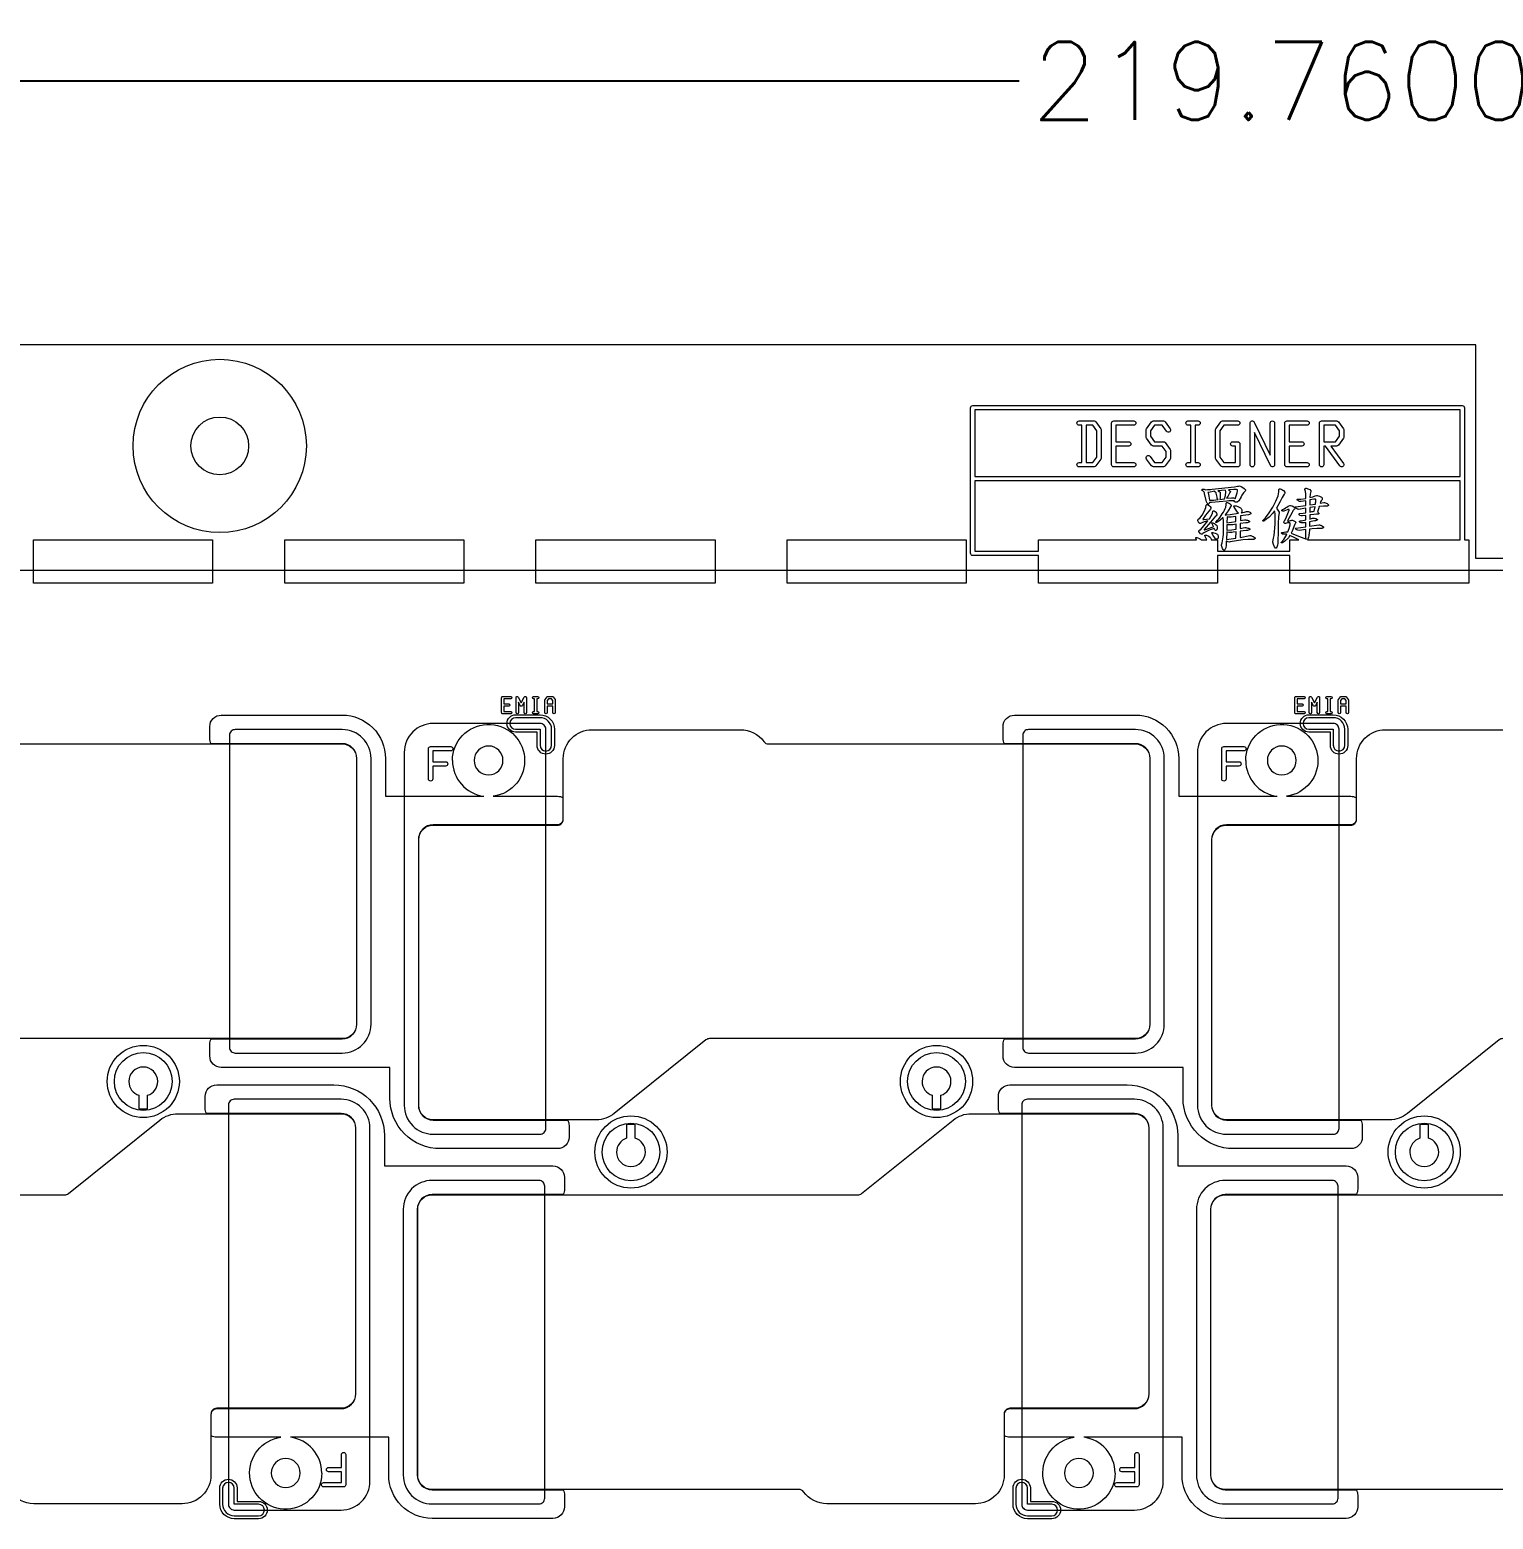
# Model space of a CAD drawing. Extents: x 2541 to 3941, y 2348 to 3338.
# Drawn here: x 2783.9 to 2834.6, y 3074.4 to 3125.9 of the extents above; entities that cross this region are included whole.
import ezdxf

# ---------------------------------------------------------------- set-up
doc = ezdxf.new("R2010")
doc.units = 0
doc.layers.get('0').update_dxf_attribs({"lineweight": 0})
doc.layers.get('Defpoints').update_dxf_attribs({"lineweight": 0})
doc.layers.add('EMI-T', color=6, linetype='Continuous', lineweight=0)
doc.layers.add('尺寸線', color=3, linetype='Continuous', lineweight=0)
doc.styles.get("Standard").update_dxf_attribs({"font": 'simplex.shx', "height": 2.7})
doc.dimstyles.get("Standard").update_dxf_attribs({"dimtxt": 6, "dimasz": 0.18, "dimexe": 0.18, "dimexo": 0.0625, "dimgap": 0.09, "dimtad": 0, "dimtih": 1, "dimtoh": 1, "dimdec": 4, "dimzin": 0, "dimdsep": 46, "dimtxsty": 'Standard', "dimcen": 0.09, "dimadec": 0, "dimazin": 0, "dimtfac": 1, "dimtdec": 4, "dimtofl": 0, "dimtmove": 0, "dimatfit": 3, "dimfxl": 0, "dimtolj": 1, "dimtzin": 0, "dimarcsym": 0})

# ---------------------------------------------------------------- blocks, each defined once
blk = doc.blocks.new('*D35')
at = {"layer": 'Defpoints', "color": 0, "linetype": 'Continuous'}
for p in [(2937.174, 3124.15), (2717.414, 3100.624), (2937.174, 3100.624)]:
    blk.add_point(p, dxfattribs=at)
at = {"layer": '尺寸線', "color": 0, "linetype": 'Continuous', "lineweight": -2}
for p, q in [((2717.414, 3100.686), (2717.414, 3124.33)), ((2717.594, 3124.15), (2818.204, 3124.15)), ((2936.994, 3124.15), (2836.384, 3124.15)), ((2937.174, 3100.686), (2937.174, 3124.33))]:
    blk.add_line(p, q, dxfattribs=at)
at = {"layer": '尺寸線', "color": 0, "linetype": 'Continuous'}
for points in [[(2717.594, 3124.18), (2717.594, 3124.12), (2717.414, 3124.15)], [(2936.994, 3124.12), (2936.994, 3124.18), (2937.174, 3124.15)]]:
    blk.add_solid(points, dxfattribs=at)
at = {"layer": '尺寸線', "color": 0, "linetype": 'Continuous', "insert": (2827.294, 3124.15), "char_height": 2.7, "attachment_point": 5}
blk.add_mtext('\\A1;219.7600', dxfattribs=at)

msp = doc.modelspace()

# ---------------------------------------------------------------- linework, layer by layer
for p, q in [((2820.44567, 3110.79012), (2820.27183, 3110.79012)), ((2824.21951, 3110.79012), (2824.04567, 3110.79012)), ((2825.3873, 3108.53579), (2825.37731, 3108.27594)), ((2801.4553, 3102.2417), (2801.38577, 3102.2417)), ((2828.9253, 3102.2417), (2828.85577, 3102.2417))]:
    msp.add_line(p, q)
at = {"linetype": 'Continuous'}
for points in [[(2859.72466, 3110.3846), (2859.72466, 3108.2646), (2859.86672, 3108.2646), (2859.86672, 3106.7646), (2853.66672, 3106.7646), (2853.66672, 3107.72034), (2851.16672, 3107.72034), (2851.16672, 3106.7646), (2844.96672, 3106.7646), (2844.96672, 3107.72034), (2842.46672, 3107.72034), (2842.46672, 3106.7646), (2836.26672, 3106.7646), (2836.26672, 3107.6146), (2834.01672, 3107.6146), (2834.01672, 3115.0146), (2712.62077, 3115.0146, -0.117594), (2712.08276, 3114.25859, -0.169419), (2712.51672, 3113.0146, -0.414214), (2710.51672, 3111.0146), (2710.51672, 3065.50792)], [(2816.51505, 3107.79634), (2816.51505, 3110.3846), (2816.51505, 3112.8357, -0.414238), (2816.59105, 3112.9117), (2833.54251, 3112.9117, -0.414238), (2833.61851, 3112.8357), (2833.61851, 3110.3846)], [(2820.27183, 3110.79012, -1), (2820.27183, 3110.94012), (2820.37067, 3110.94012), (2820.37067, 3112.23052), (2820.27183, 3112.23052, -1), (2820.27183, 3112.38052), (2820.44567, 3112.38052), (2820.79335, 3112.38052, -0.241871), (2820.85432, 3112.3492), (2821.02772, 3112.10975, -0.159337), (2821.0422, 3112.06545), (2821.0422, 3111.10519, -0.159331), (2821.02772, 3111.06089), (2820.85432, 3110.82144, -0.241867), (2820.79335, 3110.79012), (2820.44567, 3110.79012)], [(2824.04567, 3110.79012, -1), (2824.04567, 3110.94012), (2824.14451, 3110.94012), (2824.14451, 3112.23052), (2824.04567, 3112.23052, -1), (2824.04567, 3112.38052), (2824.21951, 3112.38052), (2824.39335, 3112.38052, -1), (2824.39335, 3112.23052), (2824.29451, 3112.23052), (2824.29451, 3110.94012), (2824.39335, 3110.94012, -1), (2824.39335, 3110.79012), (2824.21951, 3110.79012)], [(2826.19683, 3110.86512), (2826.19683, 3112.30524, -0.798609), (2826.33937, 3112.33812), (2826.8922, 3111.19299)], [(2826.8922, 3111.19299), (2826.8922, 3112.30552, -1), (2827.0422, 3112.30552), (2827.0422, 3110.8654, -0.798609), (2826.89965, 3110.83252), (2826.34683, 3111.97765)], [(2828.59683, 3110.86512), (2828.59683, 3111.58532), (2828.59683, 3112.30552, -0.414241), (2828.67183, 3112.38052), (2829.19335, 3112.38052, -0.241871), (2829.25432, 3112.3492), (2829.42772, 3112.10975, -0.159337), (2829.4422, 3112.06545), (2829.4422, 3111.82539, -0.159331), (2829.42772, 3111.78109), (2829.25432, 3111.54164, -0.241867), (2829.19335, 3111.51032), (2828.99258, 3111.51032)], [(2826.34683, 3111.97765), (2826.34683, 3110.86512, -1), (2826.19683, 3110.86512)], [(2828.99258, 3111.51032), (2829.42794, 3110.90911, -1), (2829.30645, 3110.82113), (2828.80739, 3111.51032), (2828.74683, 3111.51032), (2828.74683, 3110.86512, -1), (2828.59683, 3110.86512)], [(2833.61851, 3110.3846), (2833.61851, 3108.2646), (2833.76672, 3108.2646), (2833.76672, 3106.7646), (2827.56672, 3106.7646), (2827.56672, 3107.72034), (2825.06672, 3107.72034), (2825.06672, 3106.7646), (2818.86672, 3106.7646), (2818.86672, 3107.72034), (2816.59105, 3107.72034, -0.414238), (2816.51505, 3107.79634)], [(2828.25963, 3108.98354, -0.027181), (2828.38951, 3109.01481, -0.057275), (2828.50138, 3108.98956), (2828.53152, 3108.97123), (2828.53152, 3108.95136), (2828.49501, 3108.93149, -0.057261), (2828.42714, 3108.91968), (2828.25852, 3108.8872), (2828.25686, 3108.7313), (2828.57188, 3108.7854, -0.131362), (2828.67094, 3108.75448), (2828.70565, 3108.73799), (2828.74036, 3108.71222), (2828.74036, 3108.6885), (2828.71793, 3108.66993), (2828.69549, 3108.66579), (2828.68161, 3108.66065), (2828.62712, 3108.6555), (2828.50749, 3108.6555), (2828.34063, 3108.6462), (2828.25193, 3108.63679), (2828.23904, 3108.47614, -0.029994), (2828.20789, 3108.32087), (2828.18517, 3108.26675), (2828.19439, 3108.2646), (2833.46651, 3108.2646), (2833.46651, 3110.3086), (2816.66705, 3110.3086), (2816.66705, 3107.87234)], [(2824.52705, 3109.9791), (2824.52705, 3109.99991), (2824.543, 3110.01871, -0.127719), (2824.6629, 3109.99917, 0.030616), (2824.87962, 3110.01739), (2825.65096, 3110.09902), (2825.75663, 3110.1213, -0.049331), (2825.8297, 3110.12872, -0.140586), (2826.04036, 3109.99695), (2826.04036, 3109.96861), (2826.02675, 3109.94674), (2825.9689, 3109.89387), (2825.90426, 3109.80455), (2825.88385, 3109.75715), (2825.80732, 3109.60948), (2825.75288, 3109.57119), (2825.68359, 3109.57119), (2825.65003, 3109.58984), (2825.65003, 3109.61425), (2825.65156, 3109.61773)], [(2825.65156, 3109.61773, 0.041635), (2825.39387, 3109.60087), (2824.85402, 3109.55037), (2824.7982, 3109.55037), (2824.78964, 3109.55266, -0.222509), (2824.75994, 3109.50158), (2824.74127, 3109.50158), (2824.72134, 3109.51768), (2824.71138, 3109.53378, -0.190932), (2824.67902, 3109.62294), (2824.62172, 3109.87152), (2824.61174, 3109.89156), (2824.60552, 3109.91227), (2824.57314, 3109.95036), (2824.54698, 3109.96774), (2824.53701, 3109.97242), (2824.52705, 3109.9791)], [(2825.08478, 3109.65733, -0.18991), (2825.05366, 3109.74119), (2825.02201, 3109.87556), (2825.01652, 3109.8864, 0.250889), (2824.97524, 3109.9301), (2824.96975, 3109.93371), (2824.96975, 3109.94533), (2824.75549, 3109.90745), (2824.73672, 3109.90745)], [(2825.15138, 3109.66475), (2825.23328, 3109.67388), (2825.3124, 3109.68784), (2825.33858, 3109.79909, 0.031275), (2825.35479, 3109.91194), (2825.35479, 3109.93678), (2825.34547, 3109.9832), (2825.34597, 3109.98641)], [(2825.38355, 3109.70012), (2825.55773, 3109.72161, -0.159151), (2825.68176, 3109.68706), (2825.7452, 3109.89327), (2825.7588, 3109.95677), (2825.7588, 3109.98887), (2825.72151, 3110.00752), (2825.62897, 3110.00752), (2825.4465, 3109.99573)], [(2826.63487, 3108.91911), (2826.63487, 3108.92989), (2826.64707, 3108.94613), (2826.65927, 3108.95586), (2826.72433, 3109.02734), (2826.85449, 3109.19953), (2826.97855, 3109.39122), (2827.08633, 3109.59914), (2827.16563, 3109.78757), (2827.19613, 3109.92077), (2827.19613, 3110.00558), (2827.21151, 3110.02865), (2827.24057, 3110.02865, -0.069743), (2827.35167, 3109.96883), (2827.40124, 3109.91242), (2827.40124, 3109.87798), (2827.3858, 3109.85347), (2827.37036, 3109.83947), (2827.3124, 3109.73439), (2827.24288, 3109.59079), (2827.10497, 3109.35457, -0.064557), (2827.19892, 3109.22252), (2827.19892, 3109.19926), (2827.17723, 3109.06584), (2827.16909, 3108.81357), (2827.16909, 3108.61133), (2827.16039, 3108.15197), (2827.14547, 3108.08428), (2827.12106, 3108.01117), (2827.09936, 3107.98003), (2827.07089, 3107.98003), (2827.04105, 3108.01505), (2827.00444, 3108.10259), (2826.98138, 3108.17666), (2826.98138, 3108.1982), (2827.00729, 3108.3199), (2827.03319, 3108.41232), (2827.05908, 3108.80675), (2827.05908, 3109.17354), (2827.04355, 3109.27062)], [(2828.14597, 3108.28114), (2828.13558, 3108.30293), (2828.1281, 3108.34737), (2828.12309, 3108.62152), (2827.89605, 3108.58542, -0.136118), (2827.81231, 3108.61401), (2827.78904, 3108.62526), (2827.76578, 3108.64365), (2827.76578, 3108.65795), (2827.78543, 3108.66713), (2828.12309, 3108.71035), (2828.12309, 3108.85926, -0.106198), (2827.96716, 3108.85331), (2827.92831, 3108.86574), (2827.905, 3108.88283), (2827.905, 3108.90614), (2827.94152, 3108.92168), (2827.97803, 3108.92323), (2828.12309, 3108.95125), (2828.12309, 3109.10749), (2828.00639, 3109.09291), (2827.96063, 3109.09291), (2827.92419, 3109.10264), (2827.91448, 3109.11237, -0.28195), (2827.89506, 3109.16107), (2827.91044, 3109.17325), (2828.02826, 3109.18135), (2828.12309, 3109.19643), (2828.12309, 3109.36018), (2827.93332, 3109.3239, -0.21679), (2827.80264, 3109.34347), (2827.77426, 3109.35493), (2827.74589, 3109.37673), (2827.74589, 3109.39164), (2827.76725, 3109.40081), (2828.12309, 3109.45116), (2828.12309, 3109.61739), (2827.95912, 3109.59295), (2827.90568, 3109.59295, -0.142092), (2827.86111, 3109.61979), (2827.84327, 3109.63024), (2827.82544, 3109.64516), (2827.82544, 3109.65858), (2827.84036, 3109.66753), (2827.9475, 3109.67336), (2828.12309, 3109.69683), (2828.12309, 3109.85462), (2828.11312, 3109.94039), (2828.09318, 3110.01001), (2828.09318, 3110.02865), (2828.10937, 3110.04605), (2828.12557, 3110.04854), (2828.13804, 3110.04854), (2828.2303, 3110.01898), (2828.26771, 3110.00173), (2828.30512, 3109.96353), (2828.30512, 3109.94012), (2828.28018, 3109.84236), (2828.26862, 3109.72778)], [(2824.38456, 3108.93176), (2824.38456, 3108.95644), (2824.40123, 3108.97626), (2824.45124, 3109.00797), (2824.53461, 3109.11304), (2824.62213, 3109.26564), (2824.66797, 3109.38655), (2824.67838, 3109.4599), (2824.69504, 3109.48169), (2824.71992, 3109.48169), (2824.76112, 3109.46081), (2824.79202, 3109.43993), (2824.81702, 3109.41755), (2824.84202, 3109.37877), (2824.84202, 3109.3533), (2824.8223, 3109.3216), (2824.65369, 3109.11556), (2824.57922, 3109.01821, 0.135954), (2824.5617, 3108.97264), (2824.57196, 3108.96332), (2824.58953, 3108.96332), (2824.77829, 3108.9944), (2824.78633, 3108.9944), (2824.84171, 3109.06791), (2824.89058, 3109.17369), (2824.90889, 3109.25302), (2824.92721, 3109.27285), (2824.95374, 3109.27285, -0.162171), (2825.04247, 3109.14854), (2825.04247, 3109.12943), (2825.02231, 3109.09394), (2825.00214, 3109.07757), (2824.82283, 3108.87557), (2824.6077, 3108.62444), (2824.6077, 3108.61432), (2824.61624, 3108.60966), (2824.62949, 3108.60966), (2824.91433, 3108.71695), (2824.92776, 3108.71979)], [(2825.00704, 3108.86861), (2825.00704, 3108.87605), (2825.015, 3108.8859), (2825.02297, 3108.8918, 0.055225), (2825.19273, 3109.10033, 0.062093), (2825.33335, 3109.35221), (2825.35324, 3109.39549), (2825.37313, 3109.47615), (2825.37313, 3109.53242), (2825.38572, 3109.5513), (2825.40949, 3109.5513, -0.069786), (2825.50039, 3109.50236), (2825.54095, 3109.45621), (2825.54095, 3109.43045), (2825.53023, 3109.41606), (2825.5195, 3109.40784), (2825.43107, 3109.26188), (2825.33635, 3109.12463), (2825.34265, 3109.12064), (2825.37725, 3109.12908), (2825.50482, 3109.13834), (2825.7999, 3109.1818)], [(2825.7999, 3109.1818), (2825.79153, 3109.18636), (2825.75511, 3109.22262), (2825.68787, 3109.32108), (2825.64444, 3109.39623, -0.225586), (2825.63595, 3109.43072), (2825.64807, 3109.44191), (2825.67363, 3109.44191), (2825.70859, 3109.43525), (2825.77312, 3109.41524), (2825.84168, 3109.38589), (2825.86454, 3109.36989), (2825.8847, 3109.3512), (2825.90486, 3109.30051), (2825.90486, 3109.22095), (2825.88377, 3109.19534)], [(2827.3613, 3108.88501), (2827.36391, 3108.88501), (2827.37434, 3108.90493), (2827.38216, 3108.92486), (2827.39648, 3108.93358), (2827.4603, 3109.0631), (2827.5515, 3109.28977), (2827.5515, 3109.30758), (2827.53837, 3109.31667, 0.180668), (2827.47983, 3109.30012), (2827.36973, 3109.25871), (2827.32968, 3109.25871), (2827.29837, 3109.27285), (2827.29837, 3109.29359), (2827.31653, 3109.30845), (2827.33469, 3109.31671, 0.059924), (2827.51319, 3109.4256), (2827.56766, 3109.45201), (2827.59345, 3109.45201), (2827.65017, 3109.43727), (2827.71426, 3109.41025), (2827.74138, 3109.37954), (2827.74138, 3109.3499), (2827.7285, 3109.32873), (2827.71562, 3109.31877, 0.03643), (2827.64873, 3109.20922), (2827.48913, 3108.92541), (2827.48655, 3108.92541), (2827.48655, 3108.91733), (2827.49766, 3108.90925), (2827.50877, 3108.90925, 0.033174), (2827.61701, 3108.93745, -0.232929), (2827.71493, 3108.92523), (2827.75696, 3108.8934), (2827.77479, 3108.87135, -0.279068), (2827.7535, 3108.81683), (2827.74591, 3108.80716), (2827.65623, 3108.56654), (2827.61907, 3108.49931), (2827.86825, 3108.38703), (2828.14597, 3108.28114)], [(2828.61902, 3109.53121), (2828.74419, 3109.55457, -0.079268), (2828.80182, 3109.54317, -0.154182), (2828.90942, 3109.47138), (2828.90826, 3109.44632), (2828.87236, 3109.43265), (2828.73308, 3109.42866), (2828.58439, 3109.41721), (2828.53412, 3109.22085), (2828.54865, 3109.21108), (2828.5713, 3109.18572), (2828.5713, 3109.16431), (2828.5586, 3109.15305), (2828.49512, 3109.15305), (2828.40205, 3109.14553), (2828.26125, 3109.12531), (2828.25963, 3108.98354)], [(2828.26862, 3109.72778), (2828.36355, 3109.75504), (2828.45148, 3109.79198), (2828.49007, 3109.80365), (2828.5242, 3109.80365), (2828.59558, 3109.77963), (2828.66848, 3109.74208), (2828.69126, 3109.71203, -0.245654), (2828.65781, 3109.61357), (2828.63924, 3109.58285), (2828.61902, 3109.53121)], [(2824.73011, 3108.9207), (2824.6063, 3108.88312), (2824.6063, 3108.88147, 0.122748), (2824.49846, 3108.83524), (2824.47486, 3108.82534), (2824.45138, 3108.82534), (2824.42613, 3108.84899), (2824.41424, 3108.87265), (2824.3994, 3108.89481), (2824.38456, 3108.93176)], [(2824.92776, 3108.71979), (2824.89417, 3108.79298), (2824.87785, 3108.81875), (2824.87061, 3108.83487), (2824.87061, 3108.84771), (2824.8762, 3108.85517), (2824.8818, 3108.85517, -0.094232), (2824.92849, 3108.84004, -0.095049), (2825.04134, 3108.75535, -0.183922), (2825.0608, 3108.66675), (2825.05334, 3108.63297, -0.22221), (2825.01481, 3108.58666), (2824.99842, 3108.58666), (2824.99026, 3108.59418), (2824.97575, 3108.61244), (2824.95194, 3108.66047), (2824.78122, 3108.59665), (2824.5953, 3108.50858), (2824.55731, 3108.47785), (2824.54733, 3108.46762), (2824.53134, 3108.45738), (2824.51169, 3108.45738), (2824.48302, 3108.47255), (2824.44617, 3108.51254), (2824.42434, 3108.55254), (2824.42434, 3108.57872), (2824.4386, 3108.59635, -0.037664), (2824.47931, 3108.61399), (2824.54853, 3108.6845), (2824.5913, 3108.74399), (2824.59332, 3108.74399), (2824.73011, 3108.9207)], [(2825.37251, 3108.21875), (2825.36567, 3108.13721), (2825.36567, 3108.07639), (2825.35309, 3107.98708, -0.101445), (2825.30618, 3107.90047), (2825.28534, 3107.90047), (2825.2596, 3107.93013, -0.0891), (2825.2106, 3108.06235), (2825.2106, 3108.09075), (2825.22761, 3108.15721, 0.058243), (2825.27015, 3108.4427), (2825.27866, 3108.7356), (2825.27866, 3108.92436), (2825.26508, 3109.0321), (2825.26246, 3109.03878)], [(2825.85818, 3108.92999), (2826.00688, 3108.95897), (2826.01053, 3108.95897, -0.060814), (2826.14144, 3108.9304), (2826.17462, 3108.91024), (2826.17462, 3108.88838), (2826.13445, 3108.86653, -0.077785), (2826.04912, 3108.85358), (2825.85635, 3108.82629), (2825.85343, 3108.66091)], [(2825.88377, 3109.19534), (2826.00423, 3109.22043), (2826.06668, 3109.23896, -0.211523), (2826.18646, 3109.21547), (2826.2054, 3109.20724), (2826.22434, 3109.18667), (2826.22434, 3109.16466), (2826.19821, 3109.14947), (2826.17209, 3109.14396), (2826.14183, 3109.13428), (2825.86377, 3109.08916), (2825.85818, 3108.92999)], [(2828.26237, 3109.22258, -0.035041), (2828.41565, 3109.25327), (2828.44436, 3109.40449)], [(2824.702, 3108.2646), (2824.67224, 3108.31404), (2824.62494, 3108.40694), (2824.62494, 3108.41076), (2824.62696, 3108.41916), (2824.63605, 3108.42755), (2824.65668, 3108.42755), (2824.68607, 3108.42034), (2824.7403, 3108.39874), (2824.79791, 3108.36706, -0.191648), (2824.85103, 3108.27488), (2824.85103, 3108.2646), (2825.06672, 3108.2646), (2825.06672, 3107.87234), (2827.56672, 3107.87234), (2827.56672, 3108.2646), (2827.88324, 3108.2646)], [(2825.85343, 3108.66091), (2826.01688, 3108.69046), (2826.02047, 3108.69046, -0.060828), (2826.15139, 3108.66189), (2826.18456, 3108.64173), (2826.18456, 3108.61988), (2826.14439, 3108.59803, -0.083269), (2826.0598, 3108.58563), (2825.85163, 3108.55902), (2825.85141, 3108.3479), (2826.18982, 3108.41201, -0.133941), (2826.29776, 3108.37825), (2826.33563, 3108.36026), (2826.37351, 3108.33216), (2826.37351, 3108.30629), (2826.34904, 3108.28605), (2826.32456, 3108.28156), (2826.30941, 3108.27593), (2826.24998, 3108.2703), (2826.12163, 3108.2703), (2825.94416, 3108.25884), (2825.72114, 3108.22974), (2825.50513, 3108.19272), (2825.47128, 3108.1839, -0.139817), (2825.38008, 3108.21509), (2825.37251, 3108.21875)], [(2825.37731, 3108.27594), (2825.70526, 3108.32277), (2825.71389, 3108.53949), (2825.6121, 3108.52581, -0.085122), (2825.41042, 3108.52808), (2825.3873, 3108.53579)], [(2827.46521, 3108.45224), (2827.45692, 3108.45451), (2827.33642, 3108.45614), (2827.31696, 3108.4629), (2827.30917, 3108.46966), (2827.2988, 3108.4764), (2827.28843, 3108.4899), (2827.28843, 3108.50475), (2827.29796, 3108.51555), (2827.3075, 3108.51825), (2827.31704, 3108.51825, 0.054046), (2827.38108, 3108.52905), (2827.43422, 3108.53445), (2827.50267, 3108.53445), (2827.5522, 3108.65606), (2827.58693, 3108.78294), (2827.58693, 3108.83955), (2827.57582, 3108.85268, 0.103693), (2827.41864, 3108.82844), (2827.40085, 3108.82844), (2827.38554, 3108.84002), (2827.37917, 3108.8516, -0.332238), (2827.3613, 3108.88501)], [(2800.77623, 3102.2817), (2800.77623, 3102.79791, -0.782664), (2800.85145, 3102.81722), (2800.9553, 3102.62435)], [(2800.9553, 3102.62435), (2801.05916, 3102.81722, -0.782665), (2801.13438, 3102.79791), (2801.13438, 3102.2817, -1), (2801.05438, 3102.2817), (2801.05438, 3102.63959)], [(2801.38577, 3102.2417, -1), (2801.38577, 3102.3217), (2801.4153, 3102.3217), (2801.4153, 3102.75825), (2801.38577, 3102.75825, -1), (2801.38577, 3102.83825), (2801.4553, 3102.83825), (2801.52484, 3102.83825, -1), (2801.52484, 3102.75825), (2801.4953, 3102.75825), (2801.4953, 3102.3217), (2801.52484, 3102.3217, -1), (2801.52484, 3102.2417), (2801.4553, 3102.2417)], [(2801.77623, 3102.2817), (2801.77623, 3102.53997), (2801.77623, 3102.71216, -0.173189), (2801.78527, 3102.73748), (2801.8545, 3102.8232, -0.228301), (2801.88577, 3102.83825), (2802.02484, 3102.83825, -0.228253), (2802.05611, 3102.8232), (2802.12534, 3102.73748, -0.173127), (2802.13438, 3102.71216), (2802.13438, 3102.53997)], [(2828.24623, 3102.2817), (2828.24623, 3102.79791, -0.782664), (2828.32145, 3102.81722), (2828.4253, 3102.62435)], [(2828.4253, 3102.62435), (2828.52916, 3102.81722, -0.782665), (2828.60438, 3102.79791), (2828.60438, 3102.2817, -1), (2828.52438, 3102.2817), (2828.52438, 3102.63959)], [(2828.85577, 3102.2417, -1), (2828.85577, 3102.3217), (2828.8853, 3102.3217), (2828.8853, 3102.75825), (2828.85577, 3102.75825, -1), (2828.85577, 3102.83825), (2828.9253, 3102.83825), (2828.99484, 3102.83825, -1), (2828.99484, 3102.75825), (2828.9653, 3102.75825), (2828.9653, 3102.3217), (2828.99484, 3102.3217, -1), (2828.99484, 3102.2417), (2828.9253, 3102.2417)], [(2829.24623, 3102.2817), (2829.24623, 3102.53997), (2829.24623, 3102.71216, -0.173189), (2829.25527, 3102.73748), (2829.3245, 3102.8232, -0.228301), (2829.35577, 3102.83825), (2829.49484, 3102.83825, -0.228253), (2829.52611, 3102.8232), (2829.59534, 3102.73748, -0.173127), (2829.60438, 3102.71216), (2829.60438, 3102.53997)], [(2800.85623, 3102.63959), (2800.85623, 3102.2817, -1), (2800.77623, 3102.2817)], [(2801.05438, 3102.63959), (2800.99052, 3102.52101, -0.597324), (2800.92008, 3102.52101), (2800.85623, 3102.63959)], [(2802.13438, 3102.53997), (2802.13438, 3102.2817, -1), (2802.05438, 3102.2817), (2802.05438, 3102.49997), (2801.85623, 3102.49997), (2801.85623, 3102.2817, -1), (2801.77623, 3102.2817)], [(2828.32623, 3102.63959), (2828.32623, 3102.2817, -1), (2828.24623, 3102.2817)], [(2828.52438, 3102.63959), (2828.46052, 3102.52101, -0.597324), (2828.39008, 3102.52101), (2828.32623, 3102.63959)], [(2829.60438, 3102.53997), (2829.60438, 3102.2817, -1), (2829.52438, 3102.2817), (2829.52438, 3102.49997), (2829.32623, 3102.49997), (2829.32623, 3102.2817, -1), (2829.24623, 3102.2817)], [(2790.1703, 3090.3946), (2790.1703, 3090.7946, -0.124386), (2790.21831, 3090.9846), (2794.7552, 3090.9846, 0.414365), (2795.26507, 3091.49473), (2795.26507, 3100.6946, 0.414366), (2794.7552, 3101.20473), (2790.21831, 3101.20473, -0.124392), (2790.1703, 3101.39473), (2790.1703, 3101.79473, -0.414218), (2790.5703, 3102.19473), (2794.7552, 3102.19473, -0.414364), (2796.25507, 3100.69409), (2796.25507, 3099.38473), (2799.6603, 3099.38473)], [(2798.57437, 3100.62391, -2.205962), (2799.98845, 3099.38473), (2802.21218, 3099.38473, -0.124388), (2802.40218, 3099.33672), (2802.40218, 3098.58473, -0.414224), (2802.21218, 3098.39473), (2797.9052, 3098.39473, 0.414218), (2797.39508, 3097.8846), (2797.39508, 3088.68472, 0.414217), (2797.9052, 3088.1746), (2802.56418, 3088.1746, -0.124388), (2802.61218, 3087.9846), (2802.61218, 3087.5846, -0.414218), (2802.21218, 3087.1846), (2798.15508, 3087.1846, -0.414215), (2796.40508, 3088.9346), (2796.40508, 3089.9946), (2790.5703, 3089.9946, -0.414218), (2790.1703, 3090.3946)], [(2817.6403, 3090.3946), (2817.6403, 3090.7946, -0.124386), (2817.68831, 3090.9846), (2822.2252, 3090.9846, 0.414365), (2822.73507, 3091.49473), (2822.73507, 3100.6946, 0.414366), (2822.2252, 3101.20473), (2817.68831, 3101.20473, -0.124392), (2817.6403, 3101.39473), (2817.6403, 3101.79473, -0.414218), (2818.0403, 3102.19473), (2822.2252, 3102.19473, -0.414364), (2823.72507, 3100.69409), (2823.72507, 3099.38473), (2827.1303, 3099.38473)], [(2826.04437, 3100.62391, -2.205962), (2827.45845, 3099.38473), (2829.68218, 3099.38473, -0.124388), (2829.87218, 3099.33672), (2829.87218, 3098.58473, -0.414224), (2829.68218, 3098.39473), (2825.3752, 3098.39473, 0.414218), (2824.86508, 3097.8846), (2824.86508, 3088.68472, 0.414217), (2825.3752, 3088.1746), (2830.03418, 3088.1746, -0.124388), (2830.08218, 3087.9846), (2830.08218, 3087.5846, -0.414218), (2829.68218, 3087.1846), (2825.62508, 3087.1846, -0.414215), (2823.87508, 3088.9346), (2823.87508, 3089.9946), (2818.0403, 3089.9946, -0.414218), (2817.6403, 3090.3946)], [(2790.01127, 3088.5946), (2790.01127, 3088.9946, -0.414218), (2790.41127, 3089.3946), (2794.46837, 3089.3946, -0.414215), (2796.21837, 3087.6446), (2796.21837, 3086.5846), (2802.05314, 3086.5846, -0.414218), (2802.45314, 3086.1846), (2802.45314, 3085.7846, -0.124388), (2802.40514, 3085.5946), (2797.86825, 3085.5946, 0.414365), (2797.35838, 3085.08447), (2797.35838, 3075.8846, 0.414366), (2797.86825, 3075.37446), (2802.40514, 3075.37446, -0.124388), (2802.45314, 3075.18446), (2802.45314, 3074.78446, -0.414218), (2802.05314, 3074.38446), (2797.86825, 3074.38446, -0.414364), (2796.36838, 3075.8851), (2796.36838, 3077.19447), (2792.96315, 3077.19447)], [(2817.48127, 3088.5946), (2817.48127, 3088.9946, -0.414218), (2817.88127, 3089.3946), (2821.93837, 3089.3946, -0.414215), (2823.68837, 3087.6446), (2823.68837, 3086.5846), (2829.52314, 3086.5846, -0.414218), (2829.92314, 3086.1846), (2829.92314, 3085.7846, -0.124388), (2829.87514, 3085.5946), (2825.33825, 3085.5946, 0.414365), (2824.82838, 3085.08447), (2824.82838, 3075.8846, 0.414366), (2825.33825, 3075.37446), (2829.87514, 3075.37446, -0.124388), (2829.92314, 3075.18446), (2829.92314, 3074.78446, -0.414218), (2829.52314, 3074.38446), (2825.33825, 3074.38446, -0.414364), (2823.83838, 3075.8851), (2823.83838, 3077.19447), (2820.43315, 3077.19447)], [(2794.04907, 3075.95528, -2.205962), (2792.635, 3077.19447), (2790.41127, 3077.19447, -0.124386), (2790.22127, 3077.24247), (2790.22127, 3077.99447, -0.414224), (2790.41127, 3078.18447), (2794.71824, 3078.18447, 0.414218), (2795.22837, 3078.69459), (2795.22837, 3087.89447, 0.414217), (2794.71824, 3088.4046), (2790.05927, 3088.4046, -0.124392), (2790.01127, 3088.5946)], [(2821.51907, 3075.95528, -2.205962), (2820.105, 3077.19447), (2817.88127, 3077.19447, -0.124386), (2817.69127, 3077.24247), (2817.69127, 3077.99447, -0.414224), (2817.88127, 3078.18447), (2822.18824, 3078.18447, 0.414218), (2822.69837, 3078.69459), (2822.69837, 3087.89447, 0.414217), (2822.18824, 3088.4046), (2817.52927, 3088.4046, -0.124392), (2817.48127, 3088.5946)], [(2794.11075, 3075.4758, -1), (2794.11075, 3075.6258), (2794.73112, 3075.6258), (2794.73112, 3075.99732), (2794.2846, 3075.99732, -1), (2794.2846, 3076.14732), (2794.73112, 3076.14732), (2794.73112, 3076.59385, -1), (2794.88112, 3076.59385), (2794.88112, 3076.07232)], [(2821.58075, 3075.4758, -1), (2821.58075, 3075.6258), (2822.20112, 3075.6258), (2822.20112, 3075.99732), (2821.7546, 3075.99732, -1), (2821.7546, 3076.14732), (2822.20112, 3076.14732), (2822.20112, 3076.59385, -1), (2822.35112, 3076.59385), (2822.35112, 3076.07232)], [(2794.88112, 3076.07232), (2794.88112, 3075.5508, -0.414241), (2794.80612, 3075.4758), (2794.11075, 3075.4758)], [(2822.35112, 3076.07232), (2822.35112, 3075.5508, -0.414241), (2822.27612, 3075.4758), (2821.58075, 3075.4758)]]:
    msp.add_lwpolyline(points, format="xyb", dxfattribs=at)
for points in [[(2816.66705, 3110.4606), (2833.46651, 3110.4606), (2833.46651, 3112.7597), (2816.66705, 3112.7597)], [(2820.52067, 3110.94012), (2820.75507, 3110.94012), (2820.8922, 3111.12949), (2820.8922, 3112.04115), (2820.75507, 3112.23052), (2820.52067, 3112.23052)], [(2828.74683, 3111.66032), (2829.15507, 3111.66032), (2829.2922, 3111.84969), (2829.2922, 3112.04115), (2829.15507, 3112.23052), (2828.74683, 3112.23052)], [(2825.39084, 3108.85721), (2825.55091, 3108.8752), (2825.70706, 3108.90184), (2825.69828, 3109.0689), (2825.53811, 3109.05282), (2825.44766, 3109.05282), (2825.40343, 3109.05996)], [(2824.87356, 3108.49693), (2824.87356, 3108.50027), (2824.87558, 3108.50866), (2824.88467, 3108.51705), (2824.90466, 3108.51705), (2824.93263, 3108.51099), (2824.98426, 3108.49283), (2825.03913, 3108.4662), (2825.05742, 3108.45167), (2825.07356, 3108.43471), (2825.08971, 3108.3887), (2825.08971, 3108.32398), (2825.06034, 3108.28832), (2825.02184, 3108.28832), (2825.00246, 3108.29947), (2824.9728, 3108.3307), (2824.91804, 3108.41548)], [(2784.06672, 3106.7646), (2784.06672, 3108.2646), (2790.26672, 3108.2646), (2790.26672, 3106.7646)], [(2792.76672, 3106.7646), (2792.76672, 3108.2646), (2798.96672, 3108.2646), (2798.96672, 3106.7646)], [(2801.46672, 3106.7646), (2801.46672, 3108.2646), (2807.66672, 3108.2646), (2807.66672, 3106.7646)], [(2810.16672, 3106.7646), (2810.16672, 3108.2646), (2816.36672, 3108.2646), (2816.36672, 3106.7646)], [(2801.85623, 3102.57997), (2802.05438, 3102.57997), (2802.05438, 3102.69802), (2802.00573, 3102.75825), (2801.90488, 3102.75825), (2801.85623, 3102.69802)], [(2829.32623, 3102.57997), (2829.52438, 3102.57997), (2829.52438, 3102.69802), (2829.47573, 3102.75825), (2829.37488, 3102.75825), (2829.32623, 3102.69802)]]:
    msp.add_lwpolyline(points, close=True, dxfattribs=at)
for points in [[(2821.39683, 3110.86512), (2821.39683, 3111.58532), (2821.39683, 3112.30552, -0.414241), (2821.47183, 3112.38052), (2822.1672, 3112.38052, -1), (2822.1672, 3112.23052), (2821.54683, 3112.23052), (2821.54683, 3111.66032), (2821.99335, 3111.66032, -1), (2821.99335, 3111.51032), (2821.54683, 3111.51032), (2821.54683, 3110.94012), (2822.1672, 3110.94012, -1), (2822.1672, 3110.79012), (2821.47183, 3110.79012, -0.414241)], [(2822.59683, 3111.82539), (2822.59683, 3112.06545, -0.159331), (2822.61131, 3112.10975), (2822.78471, 3112.3492, -0.241867), (2822.84567, 3112.38052), (2823.19335, 3112.38052, -0.241871), (2823.25432, 3112.3492), (2823.42794, 3112.10944, -1), (2823.30645, 3112.02146), (2823.15507, 3112.23052), (2822.88396, 3112.23052), (2822.74683, 3112.04115), (2822.74683, 3111.84969), (2822.88396, 3111.66032), (2823.19335, 3111.66032, -0.241871), (2823.25432, 3111.629), (2823.42772, 3111.38955, -0.159345), (2823.4422, 3111.34525), (2823.4422, 3111.10519, -0.159331), (2823.42772, 3111.06089), (2823.25432, 3110.82144, -0.241867), (2823.19335, 3110.79012), (2822.84567, 3110.79012, -0.241871), (2822.78471, 3110.82144), (2822.61109, 3111.0612, -1), (2822.73258, 3111.14918), (2822.88396, 3110.94012), (2823.15507, 3110.94012), (2823.2922, 3111.12949), (2823.2922, 3111.32095), (2823.15507, 3111.51032), (2822.84567, 3111.51032, -0.241871), (2822.78471, 3111.54164), (2822.61131, 3111.78109, -0.159337)], [(2824.99683, 3111.10519), (2824.99683, 3112.06545, -0.159331), (2825.01131, 3112.10975), (2825.18471, 3112.3492, -0.241867), (2825.24567, 3112.38052), (2825.7672, 3112.38052, -1), (2825.7672, 3112.23052), (2825.28396, 3112.23052), (2825.14683, 3112.04115), (2825.14683, 3111.12949), (2825.28396, 3110.94012), (2825.6922, 3110.94012), (2825.6922, 3111.51032), (2825.59335, 3111.51032, -1), (2825.59335, 3111.66032), (2825.7672, 3111.66032, -0.414241), (2825.8422, 3111.58532), (2825.8422, 3110.86512, -0.414241), (2825.7672, 3110.79012), (2825.24567, 3110.79012, -0.241871), (2825.18471, 3110.82144), (2825.01131, 3111.06089, -0.159337)], [(2827.39683, 3110.86512), (2827.39683, 3111.58532), (2827.39683, 3112.30552, -0.414241), (2827.47183, 3112.38052), (2828.1672, 3112.38052, -1), (2828.1672, 3112.23052), (2827.54683, 3112.23052), (2827.54683, 3111.66032), (2827.99335, 3111.66032, -1), (2827.99335, 3111.51032), (2827.54683, 3111.51032), (2827.54683, 3110.94012), (2828.1672, 3110.94012, -1), (2828.1672, 3110.79012), (2827.47183, 3110.79012, -0.414241)], [(2828.26524, 3109.47267), (2828.45897, 3109.50211, 0.040008), (2828.46937, 3109.65635), (2828.45538, 3109.66753), (2828.40282, 3109.66753), (2828.26723, 3109.64609)], [(2825.38942, 3108.59395), (2825.39931, 3108.59816), (2825.56859, 3108.61496), (2825.71389, 3108.63768), (2825.71049, 3108.8031), (2825.59411, 3108.78548, -0.091456), (2825.39084, 3108.78655)], [(2800.27623, 3102.2817), (2800.27623, 3102.53997), (2800.27623, 3102.79825, -0.414265), (2800.31623, 3102.83825), (2800.59438, 3102.83825, -1), (2800.59438, 3102.75825), (2800.35623, 3102.75825), (2800.35623, 3102.57997), (2800.52484, 3102.57997, -1), (2800.52484, 3102.49997), (2800.35623, 3102.49997), (2800.35623, 3102.3217), (2800.59438, 3102.3217, -1), (2800.59438, 3102.2417), (2800.31623, 3102.2417, -0.414265)], [(2827.74623, 3102.2817), (2827.74623, 3102.53997), (2827.74623, 3102.79825, -0.414265), (2827.78623, 3102.83825), (2828.06438, 3102.83825, -1), (2828.06438, 3102.75825), (2827.82623, 3102.75825), (2827.82623, 3102.57997), (2827.99484, 3102.57997, -1), (2827.99484, 3102.49997), (2827.82623, 3102.49997), (2827.82623, 3102.3217), (2828.06438, 3102.3217, -1), (2828.06438, 3102.2417), (2827.78623, 3102.2417, -0.414265)], [(2800.76244, 3101.60531, -1), (2800.76244, 3102.20531), (2801.60715, 3102.20531, -0.414217), (2802.10715, 3101.70531), (2802.10715, 3101.14231, -1), (2801.50715, 3101.14231), (2801.50715, 3101.60531)], [(2800.76244, 3101.70531), (2801.60715, 3101.70531), (2801.60715, 3101.15124, 1), (2802.00715, 3101.15124), (2802.00715, 3101.70531, 0.414218), (2801.60715, 3102.10531), (2800.76244, 3102.10531, 1)], [(2828.23244, 3101.60531, -1), (2828.23244, 3102.20531), (2829.07715, 3102.20531, -0.414217), (2829.57715, 3101.70531), (2829.57715, 3101.14231, -1), (2828.97715, 3101.14231), (2828.97715, 3101.60531)], [(2828.23244, 3101.70531), (2829.07715, 3101.70531), (2829.07715, 3101.15124, 1), (2829.47715, 3101.15124), (2829.47715, 3101.70531, 0.414218), (2829.07715, 3102.10531), (2828.23244, 3102.10531, 1)], [(2769.93508, 3088.68472), (2769.93508, 3097.8846, -0.414219), (2770.4352, 3098.38473), (2774.74218, 3098.38473, 0.414223), (2774.94218, 3098.58473), (2774.94218, 3100.68952, -0.414215), (2775.94218, 3101.68952), (2781.07907, 3101.68952, -0.24029), (2781.88871, 3101.27692, 0.240069), (2782.05015, 3101.19473), (2794.7552, 3101.19473, -0.414366), (2795.25507, 3100.6946), (2795.25507, 3091.49472, -0.414365), (2794.7552, 3090.9946), (2780.00567, 3090.9946, 0.170771), (2779.88046, 3090.95056), (2776.70951, 3088.40481, -0.170765), (2776.08341, 3088.1846), (2770.4352, 3088.1846, -0.414218)], [(2797.40508, 3088.68472), (2797.40508, 3097.8846, -0.414219), (2797.9052, 3098.38473), (2802.21218, 3098.38473, 0.414223), (2802.41218, 3098.58473), (2802.41218, 3100.68952, -0.414215), (2803.41218, 3101.68952), (2808.54907, 3101.68952, -0.24029), (2809.35871, 3101.27692, 0.240069), (2809.52015, 3101.19473), (2822.2252, 3101.19473, -0.414366), (2822.72507, 3100.6946), (2822.72507, 3091.49472, -0.414365), (2822.2252, 3090.9946), (2807.47567, 3090.9946, 0.170771), (2807.35046, 3090.95056), (2804.17951, 3088.40481, -0.170765), (2803.55341, 3088.1846), (2797.9052, 3088.1846, -0.414218)], [(2824.87508, 3088.68472), (2824.87508, 3097.8846, -0.414219), (2825.3752, 3098.38473), (2829.68218, 3098.38473, 0.414223), (2829.88218, 3098.58473), (2829.88218, 3100.68952, -0.414215), (2830.88218, 3101.68952), (2836.01907, 3101.68952, -0.24029), (2836.82871, 3101.27692, 0.240069), (2836.99015, 3101.19473), (2849.6952, 3101.19473, -0.414366), (2850.19507, 3100.6946), (2850.19507, 3091.49472, -0.414365), (2849.6952, 3090.9946), (2834.94567, 3090.9946, 0.170771), (2834.82046, 3090.95056), (2831.64951, 3088.40481, -0.170765), (2831.02341, 3088.1846), (2825.3752, 3088.1846, -0.414218)], [(2797.74233, 3099.98535), (2797.74233, 3100.50687), (2797.74233, 3101.0284, -0.414241), (2797.81733, 3101.1034), (2798.51269, 3101.1034, -1), (2798.51269, 3100.9534), (2797.89233, 3100.9534), (2797.89233, 3100.58187), (2798.33885, 3100.58187, -1), (2798.33885, 3100.43187), (2797.89233, 3100.43187), (2797.89233, 3099.98535, -1)], [(2799.32437, 3100.62391, 0.414217), (2799.82437, 3100.12391, 0.414217), (2800.32437, 3100.62391, 0.414217), (2799.82437, 3101.12391, 0.414217)], [(2825.21233, 3099.98535), (2825.21233, 3100.50687), (2825.21233, 3101.0284, -0.414241), (2825.28733, 3101.1034), (2825.98269, 3101.1034, -1), (2825.98269, 3100.9534), (2825.36233, 3100.9534), (2825.36233, 3100.58187), (2825.80885, 3100.58187, -1), (2825.80885, 3100.43187), (2825.36233, 3100.43187), (2825.36233, 3099.98535, -1)], [(2826.79437, 3100.62391, 0.414217), (2827.29437, 3100.12391, 0.414217), (2827.79437, 3100.62391, 0.414217), (2827.29437, 3101.12391, 0.414217)], [(2786.61699, 3089.51071, -0.414215), (2787.86699, 3090.76071, -0.414215), (2789.11699, 3089.51071, -0.414215), (2787.86699, 3088.26071, -0.414215)], [(2814.08699, 3089.51071, -0.414215), (2815.33699, 3090.76071, -0.414215), (2816.58699, 3089.51071, -0.414215), (2815.33699, 3088.26071, -0.414215)], [(2787.36699, 3089.51071, 0.327542), (2787.71699, 3089.03374), (2787.71699, 3088.55957), (2788.01699, 3088.55957), (2788.01699, 3089.03374, 0.327544), (2788.36699, 3089.51071, 0.414217), (2787.86699, 3090.01071, 0.414217)], [(2814.83699, 3089.51071, 0.327542), (2815.18699, 3089.03374), (2815.18699, 3088.55957), (2815.48699, 3088.55957), (2815.48699, 3089.03374, 0.327544), (2815.83699, 3089.51071, 0.414217), (2815.33699, 3090.01071, 0.414217)], [(2769.89838, 3075.88459), (2769.89838, 3085.08447, -0.414365), (2770.39825, 3085.5846), (2785.14778, 3085.5846, 0.170771), (2785.27299, 3085.62863), (2788.44394, 3088.17438, -0.170765), (2789.07004, 3088.3946), (2794.71824, 3088.3946, -0.414218), (2795.21837, 3087.89447), (2795.21837, 3078.69459, -0.414219), (2794.71824, 3078.19447), (2790.41127, 3078.19447, 0.414223), (2790.21127, 3077.99447), (2790.21127, 3075.88967, -0.414215), (2789.21127, 3074.88967), (2784.07437, 3074.88967, -0.24029), (2783.26474, 3075.30227, 0.240069), (2783.1033, 3075.38446), (2770.39825, 3075.38446, -0.414366)], [(2797.36838, 3075.88459), (2797.36838, 3085.08447, -0.414365), (2797.86825, 3085.5846), (2812.61778, 3085.5846, 0.170771), (2812.74299, 3085.62863), (2815.91394, 3088.17438, -0.170765), (2816.54004, 3088.3946), (2822.18824, 3088.3946, -0.414218), (2822.68837, 3087.89447), (2822.68837, 3078.69459, -0.414219), (2822.18824, 3078.19447), (2817.88127, 3078.19447, 0.414223), (2817.68127, 3077.99447), (2817.68127, 3075.88967, -0.414215), (2816.68127, 3074.88967), (2811.54437, 3074.88967, -0.24029), (2810.73474, 3075.30227, 0.240069), (2810.5733, 3075.38446), (2797.86825, 3075.38446, -0.414366)], [(2803.50646, 3087.06848, -0.414215), (2804.75646, 3088.31848, -0.414215), (2806.00646, 3087.06848, -0.414215), (2804.75646, 3085.81848, -0.414215)], [(2824.83838, 3075.88459), (2824.83838, 3085.08447, -0.414365), (2825.33825, 3085.5846), (2840.08778, 3085.5846, 0.170771), (2840.21299, 3085.62863), (2843.38394, 3088.17438, -0.170765), (2844.01004, 3088.3946), (2849.65824, 3088.3946, -0.414218), (2850.15837, 3087.89447), (2850.15837, 3078.69459, -0.414219), (2849.65824, 3078.19447), (2845.35127, 3078.19447, 0.414223), (2845.15127, 3077.99447), (2845.15127, 3075.88967, -0.414215), (2844.15127, 3074.88967), (2839.01437, 3074.88967, -0.24029), (2838.20474, 3075.30227, 0.240069), (2838.0433, 3075.38446), (2825.33825, 3075.38446, -0.414366)], [(2830.97646, 3087.06848, -0.414215), (2832.22646, 3088.31848, -0.414215), (2833.47646, 3087.06848, -0.414215), (2832.22646, 3085.81848, -0.414215)], [(2804.25646, 3087.06848, 0.414217), (2804.75646, 3086.56848, 0.414217), (2805.25646, 3087.06848, 0.327542), (2804.90646, 3087.54545), (2804.90646, 3088.01962), (2804.60646, 3088.01962), (2804.60646, 3087.54545, 0.327544)], [(2831.72646, 3087.06848, 0.414217), (2832.22646, 3086.56848, 0.414217), (2832.72646, 3087.06848, 0.327542), (2832.37646, 3087.54545), (2832.37646, 3088.01962), (2832.07646, 3088.01962), (2832.07646, 3087.54545, 0.327544)], [(2792.29907, 3075.95528, 0.414217), (2792.79907, 3075.45528, 0.414217), (2793.29907, 3075.95528, 0.414217), (2792.79907, 3076.45528, 0.414217)], [(2819.76907, 3075.95528, 0.414217), (2820.26907, 3075.45528, 0.414217), (2820.76907, 3075.95528, 0.414217), (2820.26907, 3076.45528, 0.414217)], [(2790.51629, 3074.87388), (2790.51629, 3075.43689, -1), (2791.11629, 3075.43689), (2791.11629, 3074.97388), (2791.86101, 3074.97388, -1), (2791.86101, 3074.37388), (2791.01629, 3074.37388, -0.414217)], [(2790.61629, 3074.87388, 0.414218), (2791.01629, 3074.47388), (2791.86101, 3074.47388, 1), (2791.86101, 3074.87388), (2791.01629, 3074.87388), (2791.01629, 3075.42796, 1), (2790.61629, 3075.42796)], [(2817.98629, 3074.87388), (2817.98629, 3075.43689, -1), (2818.58629, 3075.43689), (2818.58629, 3074.97388), (2819.33101, 3074.97388, -1), (2819.33101, 3074.37388), (2818.48629, 3074.37388, -0.414217)], [(2818.08629, 3074.87388, 0.414218), (2818.48629, 3074.47388), (2819.33101, 3074.47388, 1), (2819.33101, 3074.87388), (2818.48629, 3074.87388), (2818.48629, 3075.42796, 1), (2818.08629, 3075.42796)]]:
    msp.add_lwpolyline(points, format="xyb", close=True, dxfattribs=at)
for points in [[(2825.34597, 3109.98641), (2825.2043, 3109.97489), (2825.07339, 3109.95839)], [(2825.07339, 3109.95839), (2825.1203, 3109.94181), (2825.15932, 3109.90898), (2825.15776, 3109.69601), (2825.15211, 3109.66619), (2825.15138, 3109.66475)], [(2825.4465, 3109.99573), (2825.48579, 3109.97073), (2825.51329, 3109.93919), (2825.51329, 3109.92182), (2825.5042, 3109.90722), (2825.49511, 3109.89626), (2825.42542, 3109.76125), (2825.38355, 3109.70012)], [(2824.73672, 3109.90745), (2824.73952, 3109.88525), (2824.7685, 3109.76921), (2824.79341, 3109.63237), (2824.92748, 3109.6398), (2825.08478, 3109.65733)], [(2825.26246, 3109.03878), (2825.24748, 3109.02136), (2825.15905, 3108.94324), (2825.07597, 3108.88772), (2825.03175, 3108.86512), (2825.01403, 3108.86512), (2825.00704, 3108.86861)], [(2827.04355, 3109.27062), (2826.97833, 3109.18104), (2826.85088, 3109.04793), (2826.73113, 3108.95336), (2826.6674, 3108.91484), (2826.64342, 3108.91484), (2826.63487, 3108.91911)], [(2828.44436, 3109.40449), (2828.26421, 3109.38304), (2828.26237, 3109.22258)], [(2827.88324, 3108.2646), (2827.74493, 3108.33544), (2827.57404, 3108.41785), (2827.52856, 3108.33558), (2827.40089, 3108.21587), (2827.31426, 3108.15904), (2827.28136, 3108.15904), (2827.27429, 3108.16409), (2827.27429, 3108.16914), (2827.3594, 3108.27667), (2827.46521, 3108.45224)], [(2816.66705, 3107.87234), (2818.86672, 3107.87234), (2818.86672, 3108.2646), (2824.34201, 3108.2646)], [(2824.34201, 3108.2646), (2824.31464, 3108.32429), (2824.31464, 3108.32934), (2824.31689, 3108.33867), (2824.32699, 3108.34799), (2824.35076, 3108.34799), (2824.38528, 3108.33802), (2824.44901, 3108.30815), (2824.51634, 3108.2646), (2824.702, 3108.2646)]]:
    msp.add_lwpolyline(points, dxfattribs=at)
for radius in [3, 1]:
    msp.add_circle((2790.51672, 3111.5146), radius)
for centre, start, end in [((2799.82437, 3100.62391), 179.999999, 262.45759), ((2827.29437, 3100.62391), 179.999999, 262.45759), ((2792.79907, 3075.95528), 359.999999, 82.45759), ((2820.26907, 3075.95528), 359.999999, 82.45759)]:
    msp.add_arc(centre, 1.25, start, end)
at = {"layer": 'EMI-T', "linetype": 'Continuous'}
msp.add_lwpolyline([(2707.71672, 2917.8146), (2707.71672, 3107.2146), (2977.71672, 3107.2146), (2977.71672, 2917.8146)], close=True, dxfattribs=at)
for points in [[(2790.85299, 3090.6946, 0.414223), (2791.05299, 3090.4946), (2794.75519, 3090.4946, 0.414363), (2795.75507, 3091.49498), (2795.75507, 3100.69435, 0.414365), (2794.75519, 3101.69473), (2791.05299, 3101.69473, 0.414223), (2790.85299, 3101.49473)], [(2796.90508, 3088.68472, 0.414215), (2797.9052, 3087.6846), (2801.60715, 3087.6846, 0.414223), (2801.80715, 3087.8846), (2801.80715, 3101.70532, 0.414223), (2801.60715, 3101.90532), (2797.9052, 3101.90532, 0.414215), (2796.90508, 3100.90519)], [(2818.32299, 3090.6946, 0.414223), (2818.52299, 3090.4946), (2822.22519, 3090.4946, 0.414363), (2823.22507, 3091.49498), (2823.22507, 3100.69435, 0.414365), (2822.22519, 3101.69473), (2818.52299, 3101.69473, 0.414223), (2818.32299, 3101.49473)], [(2824.37508, 3088.68472, 0.414215), (2825.3752, 3087.6846), (2829.07715, 3087.6846, 0.414223), (2829.27715, 3087.8846), (2829.27715, 3101.70532, 0.414223), (2829.07715, 3101.90532), (2825.3752, 3101.90532, 0.414215), (2824.37508, 3100.90519)], [(2790.81629, 3074.87388, 0.414223), (2791.01629, 3074.67388), (2794.71824, 3074.67388, 0.414215), (2795.71837, 3075.67401), (2795.71837, 3087.89448, 0.414215), (2794.71824, 3088.8946), (2791.01629, 3088.8946, 0.414223), (2790.81629, 3088.6946)], [(2818.28629, 3074.87388, 0.414223), (2818.48629, 3074.67388), (2822.18824, 3074.67388, 0.414215), (2823.18837, 3075.67401), (2823.18837, 3087.89448, 0.414215), (2822.18824, 3088.8946), (2818.48629, 3088.8946, 0.414223), (2818.28629, 3088.6946)], [(2796.86838, 3075.88485, 0.414365), (2797.86825, 3074.88447), (2801.57045, 3074.88447, 0.414223), (2801.77045, 3075.08447), (2801.77045, 3085.8846, 0.414223), (2801.57045, 3086.0846), (2797.86825, 3086.0846, 0.414363), (2796.86838, 3085.08422)], [(2824.33838, 3075.88485, 0.414365), (2825.33825, 3074.88447), (2829.04045, 3074.88447, 0.414223), (2829.24045, 3075.08447), (2829.24045, 3085.8846, 0.414223), (2829.04045, 3086.0846), (2825.33825, 3086.0846, 0.414363), (2824.33838, 3085.08422)]]:
    msp.add_lwpolyline(points, format="xyb", close=True, dxfattribs=at)
at = {"layer": 'EMI-T'}
for centre in [(2787.86699, 3089.51072), (2815.33699, 3089.51072), (2804.75645, 3087.06848), (2832.22645, 3087.06848)]:
    msp.add_circle(centre, 1, dxfattribs=at)

# ---------------------------------------------------------------- dimensions: what is measured, and where the dimension line sits
at = {"layer": '尺寸線', "linetype": 'Continuous'}
dim = msp.add_aligned_dim(p1=(2717.41438, 3100.62391), p2=(2937.17437, 3100.62392), distance=23.52596, dimstyle='Standard', dxfattribs=at)
dim.commit()
dim.dimension.update_dxf_attribs({"geometry": '*D35', "text_midpoint": (2827.29437, 3124.14988)})

doc.saveas('drawing.dxf')
